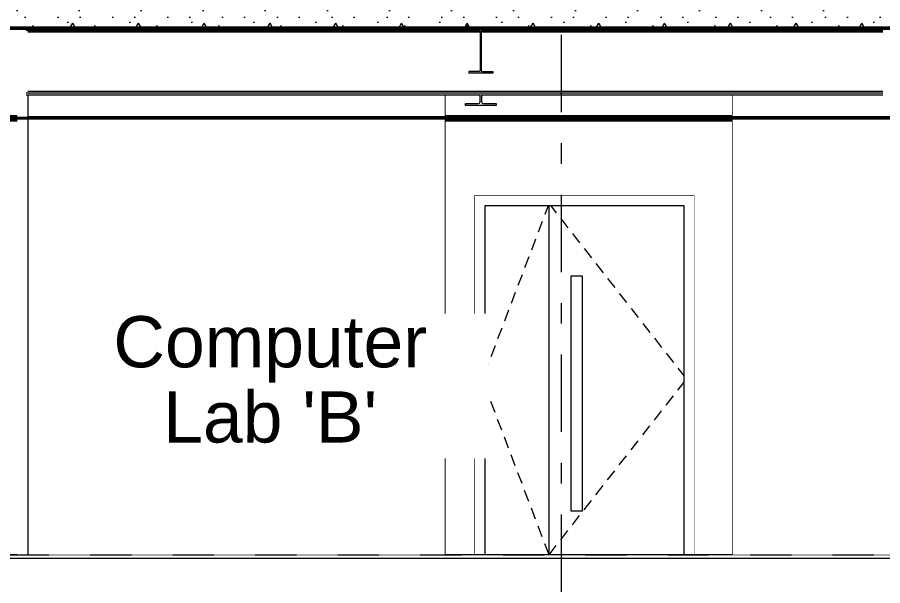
# Model space of a CAD drawing. Header units: millimetres. Extents: x -48147 to 1428745, y -495156 to 18123.
# Drawn here: x 1368652 to 1374573, y -482011 to -478124 of the extents above; entities that cross this region are included whole.
import ezdxf
from ezdxf.enums import TextEntityAlignment as Align

# ---------------------------------------------------------------- set-up
doc = ezdxf.new("R2010")
doc.units = ezdxf.units.MM
doc.header["$MEASUREMENT"] = 0
for name, pattern in [('Dashed', [2822.222233, 1411.111116, -1411.111116]), ('Double Dashed', [1093.611073, 529.166651, -211.666656, 141.111112, -211.666656]), ('Wipeout_Contour', [1000, 0, -1000])]:
    doc.linetypes.add(name, pattern=pattern)
for name, color, linetype, lineweight, true_color in [('0_Pen_No__105', 7, 'Continuous', 15, 0xa6a6a6), ('A-230-M_FLOOR.IFC Import_Pen_No__109', 7, 'Continuous', 15, 0xa6a6a6), ('A-230-M_FLOOR.IFC Import_Pen_No__29', 7, 'Continuous', 50, 0x2a2a2a), ('New_A-15-MG_Structural_Grid_Phase_2_Pen_No__222', 7, 'Continuous', 13, 0x65af33), ('New_A-20-M_Ceiling_Pen_No__107', 7, 'Continuous', 15, 0xa6a6a6), ('New_A-20-M_Ceiling_Pen_No__29', 7, 'Continuous', 50, 0x2a2a2a), ('New_ArchiCAD Doors_Pen_No__63', 7, 'Continuous', 20, 0x606060)]:
    doc.layers.add(name, color=color, linetype=linetype, lineweight=lineweight, true_color=true_color)
for name, color, linetype in [('A-230-M_FLOOR.IFC Import', 7, 'Continuous'), ('A-25-M_Wall_Int', 7, 'Continuous'), ('New_A-15-MG_Structural_Grid_Phase_2', 7, 'Continuous'), ('New_A-20-M_Ceiling', 7, 'Continuous'), ('New_A-20-M_Floor_Slab', 7, 'Continuous'), ('New_A-25-M_Wall_Int', 7, 'Continuous'), ('New_ArchiCAD Doors', 7, 'Continuous'), ('S-280-M_STRUCT_FRAME.IFC Import', 7, 'Continuous')]:
    doc.layers.add(name, color=color, linetype=linetype)
for name, color, linetype, lineweight in [('A-25-M_Wall_Int_Pen_No__87', 8, 'Continuous', 20), ('A-95-P_Text_1_50_GA_Pen_No__1', 7, 'Continuous', 13), ('New_A-20-M_Ceiling_Pen_No__89', 8, 'Continuous', 20), ('New_A-20-M_Floor_Slab_Pen_No__4', 7, 'Continuous', 20), ('New_A-25-M_Wall_Int_Pen_No__87', 8, 'Continuous', 20), ('S-280-M_STRUCT_FRAME.IFC Import_Pen_No__1', 7, 'Continuous', 13), ('S-280-M_STRUCT_FRAME.IFC Import_Pen_No__160', 5, 'Continuous', 200), ('S-280-M_STRUCT_FRAME.IFC Import_Pen_No__90', 8, 'Continuous', 20)]:
    doc.layers.add(name, color=color, linetype=linetype, lineweight=lineweight)
doc.styles.add('GENERATED_STYLE_2', font='')
doc.styles.get('GENERATED_STYLE_2').set_extended_font_data('Swis721 BT')

# ---------------------------------------------------------------- blocks, each defined once
blk = doc.blocks.new('Section Elem_6_2', base_point=(1341556.5, -489899))
at = {"color": 254, "linetype": 'Wipeout_Contour', "lineweight": 0, "ltscale": 5814268.103359726}
blk.add_wipeout([(1371777.4, -479414), (1371777.4, -481799), (1371850.4, -481799), (1371850.4, -479414)], dxfattribs=at).dxf.layer = 'New_ArchiCAD Doors'
at = {"color": 254, "linetype": 'Wipeout_Contour', "lineweight": 0, "ltscale": 5819693.12855}
blk.add_wipeout([(1373214.4, -481799), (1373287.4, -481799), (1373287.4, -479414), (1373214.4, -479414)], dxfattribs=at).dxf.layer = 'New_ArchiCAD Doors'
at = {"color": 254, "linetype": 'Wipeout_Contour', "lineweight": 0, "ltscale": 5816468.121618437}
blk.add_wipeout([(1372290.4, -481499), (1372440.4, -481499), (1372440.4, -479894), (1372290.4, -479894)], dxfattribs=at).dxf.layer = 'New_ArchiCAD Doors'
at = {"color": 254, "linetype": 'Wipeout_Contour', "lineweight": 0, "ltscale": 8723058.494321762}
blk.add_wipeout([(1373287.4, -479341), (1371777.4, -479341), (1371777.4, -479414), (1371850.4, -479414), (1373214.4, -479414), (1373287.4, -479414)], dxfattribs=at).dxf.layer = 'New_ArchiCAD Doors'
at = {"color": 254, "linetype": 'Wipeout_Contour', "lineweight": 0, "ltscale": 5818363.285491569}
blk.add_wipeout([(1372520.4, -479894), (1372520.4, -481499), (1373214.4, -481499), (1373214.4, -479894)], dxfattribs=at).dxf.layer = 'New_ArchiCAD Doors'
at = {"layer": 'New_ArchiCAD Doors_Pen_No__63', "linetype": 'Continuous'}
for p, q in [((1371777.4, -479414), (1371777.4, -479341)), ((1371777.4, -479341), (1373287.4, -479341)), ((1373287.4, -479341), (1373287.4, -479414)), ((1371777.4, -481799), (1371777.4, -479414)), ((1373287.4, -479414), (1373287.4, -481799)), ((1372771.2, -480012.1), (1372820.6, -480075.1)), ((1372851.4, -480114.4), (1372900.7, -480177.4)), ((1372931.5, -480216.8), (1372980.8, -480279.8)), ((1373011.7, -480319.2), (1373061, -480382.1)), ((1373091.8, -480421.5), (1373141.1, -480484.5)), ((1373172, -480523.9), (1373181, -480535.5)), ((1373181, -480535.5), (1373214.4, -480578)), ((1373181, -480661.4), (1373214.4, -480618.9)), ((1373172, -480673), (1373181, -480661.4)), ((1373091.8, -480775.4), (1373141.1, -480712.4)), ((1373011.7, -480877.7), (1373061, -480814.8)), ((1372931.5, -480980.1), (1372980.8, -480917.1)), ((1372851.4, -481082.5), (1372900.7, -481019.5)), ((1372771.2, -481184.8), (1372820.6, -481121.8)), ((1372691.1, -481287.2), (1372740.4, -481224.2)), ((1372610.9, -481389.5), (1372660.3, -481326.5))]:
    blk.add_line(p, q, dxfattribs=at)
at = {"color": 254, "linetype": 'Wipeout_Contour', "lineweight": 0, "ltscale": 8724473.083107738}
blk.add_wipeout([(1372290.4, -479414), (1372290.4, -479894), (1372440.4, -479894), (1372520.4, -479894), (1373214.4, -479894), (1373214.4, -479414)], dxfattribs=at).dxf.layer = 'New_ArchiCAD Doors'
at = {"color": 254, "linetype": 'Wipeout_Contour', "lineweight": 0, "ltscale": 8728170.564590506}
blk.add_wipeout([(1372290.4, -481799), (1373214.4, -481799), (1373214.4, -481499), (1372520.4, -481499), (1372440.4, -481499), (1372290.4, -481499)], dxfattribs=at).dxf.layer = 'New_ArchiCAD Doors'
at = {"layer": 'New_ArchiCAD Doors_Pen_No__63', "linetype": 'Continuous'}
for p, q in [((1373214.4, -481799), (1373214.4, -479414)), ((1372370.5, -479500.3), (1372419.8, -479563.3)), ((1372450.7, -479602.7), (1372500, -479665.7)), ((1372530.8, -479705), (1372580.1, -479768)), ((1372610.9, -479807.4), (1372660.3, -479870.4)), ((1372691.1, -479909.7), (1372740.4, -479972.7)), ((1372450.7, -481594.2), (1372500, -481531.3)), ((1372370.5, -481696.6), (1372419.8, -481633.6))]:
    blk.add_line(p, q, dxfattribs=at)
at = {"color": 254, "linetype": 'Wipeout_Contour', "lineweight": 0, "ltscale": 5815236.415028711}
blk.add_wipeout([(1371850.4, -481799), (1372290.4, -481799), (1372290.4, -479414), (1371850.4, -479414)], dxfattribs=at).dxf.layer = 'New_ArchiCAD Doors'
at = {"color": 254, "linetype": 'Wipeout_Contour', "lineweight": 0, "ltscale": 5816902.261421907}
blk.add_wipeout([(1372520.4, -481499), (1372520.4, -479894), (1372440.4, -479894), (1372440.4, -481499)], dxfattribs=at).dxf.layer = 'New_ArchiCAD Doors'
at = {"layer": 'New_ArchiCAD Doors_Pen_No__63', "linetype": 'Continuous'}
for p, q in [((1371850.4, -479414), (1371850.4, -481799)), ((1373214.4, -479414), (1371850.4, -479414)), ((1372284.3, -479414), (1372262, -479472.7)), ((1372290.4, -481799), (1372290.4, -479414)), ((1372302.9, -479414), (1372339.7, -479460.9)), ((1372244.2, -479519.5), (1372215.8, -479594.3)), ((1372198, -479641), (1372169.6, -479715.8)), ((1372151.9, -479762.5), (1372123.5, -479837.3)), ((1372105.7, -479884.1), (1372077.3, -479958.9)), ((1372440.4, -479894), (1372440.4, -481499)), ((1372520.4, -479894), (1372440.4, -479894)), ((1372520.4, -481499), (1372520.4, -479894)), ((1372059.6, -480005.6), (1372031.1, -480080.4)), ((1372013.4, -480127.1), (1371985, -480201.9)), ((1371967.2, -480248.6), (1371938.8, -480323.4)), ((1371921.1, -480370.2), (1371892.7, -480445)), ((1371874.9, -480491.7), (1371862.8, -480523.7)), ((1371862.8, -480523.7), (1371850.4, -480556.3)), ((1371862.8, -480673.2), (1371850.4, -480640.6)), ((1371874.9, -480705.2), (1371862.8, -480673.2)), ((1371921.1, -480826.7), (1371892.7, -480751.9)), ((1371967.2, -480948.3), (1371938.8, -480873.5)), ((1372013.4, -481069.8), (1371985, -480995)), ((1372059.6, -481191.3), (1372031.1, -481116.5)), ((1372105.7, -481312.8), (1372077.3, -481238.1)), ((1372151.9, -481434.4), (1372123.5, -481359.6)), ((1372530.8, -481491.9), (1372580.1, -481428.9)), ((1372198, -481555.9), (1372169.6, -481481.1)), ((1372440.4, -481499), (1372520.4, -481499)), ((1372244.2, -481677.4), (1372215.8, -481602.6)), ((1372290.4, -481799), (1372262, -481724.2)), ((1372290.4, -481799), (1372339.7, -481736))]:
    blk.add_line(p, q, dxfattribs=at)
blk = doc.blocks.new('Section Elem_7_2', base_point=(1341556.5, -489899))
at = {"color": 254, "linetype": 'Wipeout_Contour', "lineweight": 0, "ltscale": 11633637.70608727}
blk.add_wipeout([(1371577.4, -481799), (1371777.4, -481799), (1371777.4, -479341), (1373287.4, -479341), (1373287.4, -481799), (1373547.4, -481799), (1373547.4, -478824), (1371577.4, -478824)], dxfattribs=at).dxf.layer = 'New_A-25-M_Wall_Int'
at = {"color": 254, "linetype": 'Wipeout_Contour', "lineweight": 0, "ltscale": 23249985.08587737}
blk.add_wipeout([(1371818.6, -478653.6), (1371577.4, -478653.6), (1371577.4, -478799), (1373547.4, -478799), (1373547.4, -478653.6), (1371828.2, -478653.6), (1371828.2, -478701.4), (1371832, -478710.3), (1371840.9, -478714.1), (1371927.8, -478714.1), (1371927.8, -478727.3), (1371719, -478727.3), (1371719, -478714.1), (1371805.9, -478714.1), (1371814.9, -478710.3), (1371818.6, -478701.4)], dxfattribs=at).dxf.layer = 'New_A-25-M_Wall_Int'
at = {"layer": 'New_A-25-M_Wall_Int_Pen_No__87', "linetype": 'Continuous'}
for p, q in [((1371577.4, -478653.6), (1371577.4, -478799)), ((1373547.4, -478799), (1373547.4, -478653.6)), ((1371577.4, -478824), (1371577.4, -481799)), ((1373547.4, -481799), (1373547.4, -478824))]:
    blk.add_line(p, q, dxfattribs=at)
blk = doc.blocks.new('Section Elem_10_2', base_point=(1341556.5, -489899))
at = {"color": 254, "linetype": 'Wipeout_Contour', "lineweight": 0, "ltscale": 5809358.859622752}
blk.add_wipeout([(1374573.5, -481799), (1365606.2, -481799), (1365606.2, -481824), (1374573.5, -481824)], dxfattribs=at).dxf.layer = 'New_A-20-M_Floor_Slab'
at = {"color": 254, "linetype": 'Wipeout_Contour', "lineweight": 0, "ltscale": 5809557.960977143}
blk.add_wipeout([(1365606.2, -481824), (1365606.2, -482099), (1374573.5, -482099), (1374573.5, -481824)], dxfattribs=at).dxf.layer = 'New_A-20-M_Floor_Slab'
at = {"layer": 'New_A-20-M_Floor_Slab_Pen_No__4', "linetype": 'Continuous', "flags": 128}
for points in [[(1385570.8, -481799), (1374573.5, -481799), (1365606.2, -481799)], [(1385570.8, -481824), (1374573.5, -481824), (1365606.2, -481824)]]:
    blk.add_lwpolyline(points, dxfattribs=at)
blk = doc.blocks.new('Section Elem_202_2', base_point=(1341556.5, -489899))
at = {"color": 254, "linetype": 'Wipeout_Contour', "lineweight": 0, "ltscale": 5810364.460249744}
blk.add_wipeout([(1368724.4, -478804), (1374098.5, -478804), (1374098.5, -478799), (1368724.4, -478799)], dxfattribs=at).dxf.layer = 'New_A-20-M_Ceiling'
at = {"layer": 'New_A-20-M_Ceiling_Pen_No__107', "linetype": 'Continuous'}
blk.add_hatch(color=256, dxfattribs=at).paths.add_polyline_path([(1374573.5, -478799), (1374098.5, -478799), (1374098.5, -478824), (1374573.5, -478824)])
at = {"layer": 'New_A-20-M_Ceiling_Pen_No__29', "linetype": 'Continuous'}
blk.add_line((1374098.5, -478799), (1374098.5, -478804), dxfattribs=at)
at = {"layer": 'New_A-20-M_Ceiling_Pen_No__29', "linetype": 'Continuous', "flags": 128}
for points in [[(1375138.5, -478799), (1374573.5, -478799), (1374098.5, -478799)], [(1375138.5, -478824), (1374573.5, -478824), (1374098.5, -478824)]]:
    blk.add_lwpolyline(points, dxfattribs=at)
at = {"layer": 'New_A-20-M_Ceiling_Pen_No__89', "linetype": 'Continuous'}
blk.add_line((1368724.4, -478799), (1374098.5, -478799), dxfattribs=at)
blk = doc.blocks.new('Section Elem_326_2', base_point=(1341556.5, -489899))
at = {"layer": 'New_A-20-M_Ceiling_Pen_No__107', "linetype": 'Continuous'}
blk.add_hatch(color=256, dxfattribs=at).paths.add_polyline_path([(1367926.2, -478804), (1367926.2, -478824), (1374098.5, -478824), (1374098.5, -478804)])
at = {"layer": 'New_A-20-M_Ceiling_Pen_No__29', "linetype": 'Continuous'}
for p, q in [((1374098.5, -478804), (1367926.2, -478804)), ((1374098.5, -478824), (1367926.2, -478824))]:
    blk.add_line(p, q, dxfattribs=at)
blk = doc.blocks.new('Section Elem_340_2', base_point=(1341556.5, -489899))
at = {"color": 254, "linetype": 'Wipeout_Contour', "lineweight": 0, "ltscale": 5807601.49476217}
blk.add_wipeout([(1368724.4, -481799), (1371577.4, -481799), (1371577.4, -478824), (1368724.4, -478824)], dxfattribs=at).dxf.layer = 'A-25-M_Wall_Int'
at = {"color": 254, "linetype": 'Wipeout_Contour', "lineweight": 0, "ltscale": 5805504.230935417}
blk.add_wipeout([(1368724.4, -478653.6), (1368724.4, -478799), (1371577.4, -478799), (1371577.4, -478653.6)], dxfattribs=at).dxf.layer = 'A-25-M_Wall_Int'
blk = doc.blocks.new('Section Elem_341_2', base_point=(1341556.5, -489899))
at = {"color": 254, "linetype": 'Wipeout_Contour', "lineweight": 0, "ltscale": 14562172.99594219}
blk.add_wipeout([(1375223.5, -478743.5), (1375223.5, -478799), (1375713.2, -478799), (1375713.2, -478199), (1375279.4, -478199), (1375279.4, -478220.3), (1375223.5, -478220.3), (1375223.5, -478722.2), (1375279.4, -478722.2), (1375279.4, -478743.5)], dxfattribs=at).dxf.layer = 'A-25-M_Wall_Int'
at = {"color": 254, "linetype": 'Wipeout_Contour', "lineweight": 0, "ltscale": 8734908.859640302}
blk.add_wipeout([(1373547.4, -481799), (1374749.3, -481799), (1374749.3, -478839), (1375123.5, -478839), (1375123.5, -478824), (1373547.4, -478824)], dxfattribs=at).dxf.layer = 'A-25-M_Wall_Int'
at = {"color": 254, "linetype": 'Wipeout_Contour', "lineweight": 0, "ltscale": 18924042.67181065}
blk.add_wipeout([(1374573.5, -478653.6), (1373547.4, -478653.6), (1373547.4, -478799), (1375123.5, -478799), (1375123.5, -478779), (1375123.5, -478743.5), (1375067.5, -478743.5), (1375067.5, -478722.2), (1375123.5, -478722.2), (1375123.5, -478220.3), (1375067.5, -478220.3), (1375067.5, -478199), (1374573.5, -478199)], dxfattribs=at).dxf.layer = 'A-25-M_Wall_Int'
at = {"color": 254, "linetype": 'Wipeout_Contour', "lineweight": 0, "ltscale": 14567472.65132033}
blk.add_wipeout([(1375223.5, -478824), (1375223.5, -478839), (1375498.1, -478839), (1375498.1, -481799), (1375713.2, -481799), (1375713.2, -479199), (1375583.6, -479199), (1375583.6, -479174), (1375713.2, -479174), (1375713.2, -478824)], dxfattribs=at).dxf.layer = 'A-25-M_Wall_Int'
blk = doc.blocks.new('Section Elem_351_2', base_point=(1341556.5, -489899))
at = {"color": 254, "linetype": 'Wipeout_Contour', "lineweight": 0, "ltscale": 5799577.255253131}
blk.add_wipeout([(1368667.5, -478199), (1368652.2, -478199), (1368652.2, -478804), (1368667.5, -478804)], dxfattribs=at).dxf.layer = 'A-25-M_Wall_Int'
at = {"color": 254, "linetype": 'Wipeout_Contour', "lineweight": 0, "ltscale": 5801973.266341466}
blk.add_wipeout([(1368652.2, -481799), (1368667.5, -481799), (1368667.5, -478824), (1368652.2, -478824)], dxfattribs=at).dxf.layer = 'A-25-M_Wall_Int'
at = {"color": 254, "linetype": 'Wipeout_Contour', "lineweight": 0, "ltscale": 5802048.701786523}
blk.add_wipeout([(1368667.5, -481799), (1368692.2, -481799), (1368692.2, -478824), (1368667.5, -478824)], dxfattribs=at).dxf.layer = 'A-25-M_Wall_Int'
at = {"color": 254, "linetype": 'Wipeout_Contour', "lineweight": 0, "ltscale": 5799652.7218544}
blk.add_wipeout([(1368692.2, -478199), (1368667.5, -478199), (1368667.5, -478804), (1368692.2, -478804)], dxfattribs=at).dxf.layer = 'A-25-M_Wall_Int'
at = {"color": 254, "linetype": 'Wipeout_Contour', "lineweight": 0, "ltscale": 5802129.321596887}
blk.add_wipeout([(1368692.2, -481799), (1368710.2, -481799), (1368710.2, -478824), (1368692.2, -478824)], dxfattribs=at).dxf.layer = 'A-25-M_Wall_Int'
at = {"color": 254, "linetype": 'Wipeout_Contour', "lineweight": 0, "ltscale": 5799733.374961501}
blk.add_wipeout([(1368710.2, -478199), (1368692.2, -478199), (1368692.2, -478804), (1368710.2, -478804)], dxfattribs=at).dxf.layer = 'A-25-M_Wall_Int'
at = {"color": 254, "linetype": 'Wipeout_Contour', "lineweight": 0, "ltscale": 14499467.31780636}
blk.add_wipeout([(1368710.2, -478804), (1368721.1, -478804), (1368721.1, -478653.6), (1368711.9, -478653.6), (1368711.9, -478640.3), (1368721.1, -478640.3), (1368721.1, -478212.3), (1368711.9, -478212.3), (1368711.9, -478199), (1368710.2, -478199)], dxfattribs=at).dxf.layer = 'A-25-M_Wall_Int'
at = {"color": 254, "linetype": 'Wipeout_Contour', "lineweight": 0, "ltscale": 5802183.82160181}
blk.add_wipeout([(1368710.2, -481799), (1368721.1, -481799), (1368721.1, -478824), (1368710.2, -478824)], dxfattribs=at).dxf.layer = 'A-25-M_Wall_Int'
at = {"color": 254, "linetype": 'Wipeout_Contour', "lineweight": 0, "ltscale": 5800114.636970958}
blk.add_wipeout([(1368724.4, -478653.6), (1368721.1, -478653.6), (1368721.1, -478804), (1368724.4, -478804)], dxfattribs=at).dxf.layer = 'A-25-M_Wall_Int'
at = {"color": 254, "linetype": 'Wipeout_Contour', "lineweight": 0, "ltscale": 11599430.79773975}
blk.add_wipeout([(1368723.1, -478212.3), (1368721.1, -478212.3), (1368721.1, -478640.3), (1368723.1, -478640.3), (1368723.6, -478637.3), (1368723.9, -478630.1), (1368723.9, -478222.5), (1368723.6, -478215.2)], dxfattribs=at).dxf.layer = 'A-25-M_Wall_Int'
at = {"color": 254, "linetype": 'Wipeout_Contour', "lineweight": 0, "ltscale": 5802210.54567108}
blk.add_wipeout([(1368721.1, -481799), (1368724.4, -481799), (1368724.4, -478824), (1368721.1, -478824)], dxfattribs=at).dxf.layer = 'A-25-M_Wall_Int'
at = {"layer": 'A-25-M_Wall_Int_Pen_No__87', "linetype": 'Continuous'}
for p, q in [((1368724.4, -478653.6), (1368724.4, -478804)), ((1368724.4, -478824), (1368724.4, -481799))]:
    blk.add_line(p, q, dxfattribs=at)
blk = doc.blocks.new('Section Elem_407_2', base_point=(1341556.5, -489899))
at = {"color": 254, "linetype": 'Wipeout_Contour', "lineweight": 0, "ltscale": 8710652.575500976}
blk.add_wipeout([(1371740.6, -478199), (1368711.9, -478199), (1368711.9, -478212.3), (1371814.8, -478212.3), (1371811.2, -478210.8), (1371740.6, -478210.8)], dxfattribs=at).dxf.layer = 'S-280-M_STRUCT_FRAME.IFC Import'
at = {"color": 254, "linetype": 'Wipeout_Contour', "lineweight": 0, "ltscale": 5811034.343326956}
blk.add_wipeout([(1368711.9, -478653.6), (1374573.5, -478653.6), (1374573.5, -478640.3), (1368711.9, -478640.3)], dxfattribs=at).dxf.layer = 'S-280-M_STRUCT_FRAME.IFC Import'
at = {"color": 254, "linetype": 'Wipeout_Contour', "lineweight": 0, "ltscale": 8722076.408792604}
blk.add_wipeout([(1371832.1, -478212.3), (1374573.5, -478212.3), (1374573.5, -478199), (1371906.3, -478199), (1371906.3, -478210.8), (1371835.7, -478210.8)], dxfattribs=at).dxf.layer = 'S-280-M_STRUCT_FRAME.IFC Import'
at = {"color": 254, "linetype": 'Wipeout_Contour', "lineweight": 0, "ltscale": 7258058.110976615}
blk.add_wipeout([(1368723.1, -478212.3), (1368723.6, -478215.2), (1371818.3, -478215.2), (1371817.5, -478213.4), (1371814.8, -478212.3)], dxfattribs=at).dxf.layer = 'S-280-M_STRUCT_FRAME.IFC Import'
at = {"color": 254, "linetype": 'Wipeout_Contour', "lineweight": 0, "ltscale": 7269144.457654345}
blk.add_wipeout([(1371828.6, -478215.2), (1374573.5, -478215.2), (1374573.5, -478212.3), (1371832.1, -478212.3), (1371829.4, -478213.4)], dxfattribs=at).dxf.layer = 'S-280-M_STRUCT_FRAME.IFC Import'
at = {"color": 254, "linetype": 'Wipeout_Contour', "lineweight": 0, "ltscale": 7269145.872785455}
blk.add_wipeout([(1371826.8, -478219.7), (1371826.8, -478222.5), (1374573.5, -478222.5), (1374573.5, -478215.2), (1371828.6, -478215.2)], dxfattribs=at).dxf.layer = 'S-280-M_STRUCT_FRAME.IFC Import'
at = {"color": 254, "linetype": 'Wipeout_Contour', "lineweight": 0, "ltscale": 7258075.161734248}
blk.add_wipeout([(1371818.3, -478215.2), (1368723.6, -478215.2), (1368723.9, -478222.5), (1371820.1, -478222.5), (1371820.1, -478219.7)], dxfattribs=at).dxf.layer = 'S-280-M_STRUCT_FRAME.IFC Import'
at = {"color": 254, "linetype": 'Wipeout_Contour', "lineweight": 0, "ltscale": 23245129.15377358}
blk.add_wipeout([(1368723.9, -478630.1), (1374573.5, -478630.1), (1374573.5, -478222.5), (1371826.8, -478222.5), (1371826.8, -478484.9), (1371829.4, -478491.1), (1371835.7, -478493.8), (1371906.3, -478493.8), (1371906.3, -478505.6), (1371740.6, -478505.6), (1371740.6, -478493.8), (1371811.2, -478493.8), (1371817.5, -478491.1), (1371820.1, -478484.9), (1371820.1, -478222.5), (1368723.9, -478222.5)], dxfattribs=at).dxf.layer = 'S-280-M_STRUCT_FRAME.IFC Import'
at = {"layer": 'S-280-M_STRUCT_FRAME.IFC Import_Pen_No__90', "linetype": 'Continuous'}
for p, q in [((1368711.9, -478212.3), (1371814.8, -478212.3)), ((1368723.9, -478222.5), (1371820.1, -478222.5)), ((1371826.8, -478222.5), (1374573.5, -478222.5)), ((1371832.1, -478212.3), (1374573.5, -478212.3))]:
    blk.add_line(p, q, dxfattribs=at)
at = {"color": 254, "linetype": 'Wipeout_Contour', "lineweight": 0, "ltscale": 5811039.19904663}
blk.add_wipeout([(1368723.6, -478637.3), (1374573.5, -478637.3), (1374573.5, -478630.1), (1368723.9, -478630.1)], dxfattribs=at).dxf.layer = 'S-280-M_STRUCT_FRAME.IFC Import'
at = {"color": 254, "linetype": 'Wipeout_Contour', "lineweight": 0, "ltscale": 5811045.187646312}
blk.add_wipeout([(1368723.1, -478640.3), (1374573.5, -478640.3), (1374573.5, -478637.3), (1368723.6, -478637.3)], dxfattribs=at).dxf.layer = 'S-280-M_STRUCT_FRAME.IFC Import'
at = {"layer": 'S-280-M_STRUCT_FRAME.IFC Import_Pen_No__90', "linetype": 'Continuous'}
for p, q in [((1368711.9, -478640.3), (1374573.5, -478640.3)), ((1368711.9, -478653.6), (1374573.5, -478653.6)), ((1368723.9, -478630.1), (1374573.5, -478630.1))]:
    blk.add_line(p, q, dxfattribs=at)
blk = doc.blocks.new('Section Elem_411_2', base_point=(1341556.5, -489899))
at = {"color": 254, "linetype": 'Wipeout_Contour', "lineweight": 0, "ltscale": 17435371.08388517}
blk.add_wipeout([(1371805.9, -478714.1), (1371719, -478714.1), (1371719, -478727.3), (1371927.8, -478727.3), (1371927.8, -478714.1), (1371840.9, -478714.1), (1371832, -478710.3), (1371828.2, -478701.4), (1371828.2, -478653.6), (1371818.6, -478653.6), (1371818.6, -478701.4), (1371814.9, -478710.3)], dxfattribs=at).dxf.layer = 'S-280-M_STRUCT_FRAME.IFC Import'
at = {"layer": 'S-280-M_STRUCT_FRAME.IFC Import_Pen_No__90', "linetype": 'Continuous'}
for p, q in [((1371818.6, -478701.4), (1371818.6, -478653.6)), ((1371828.2, -478653.6), (1371828.2, -478701.4)), ((1371719, -478714.1), (1371805.9, -478714.1)), ((1371719, -478727.3), (1371719, -478714.1)), ((1371927.8, -478727.3), (1371719, -478727.3)), ((1371805.9, -478714.1), (1371814.9, -478710.3)), ((1371814.9, -478710.3), (1371818.6, -478701.4)), ((1371828.2, -478701.4), (1371832, -478710.3)), ((1371832, -478710.3), (1371840.9, -478714.1)), ((1371840.9, -478714.1), (1371927.8, -478714.1)), ((1371927.8, -478714.1), (1371927.8, -478727.3))]:
    blk.add_line(p, q, dxfattribs=at)
blk = doc.blocks.new('Section Elem_415_2', base_point=(1341556.5, -489899))
at = {"layer": 'S-280-M_STRUCT_FRAME.IFC Import_Pen_No__160', "linetype": 'Continuous', "lineweight": 0, "true_color": 0x00007f}
blk.add_hatch(color=176, dxfattribs=at).paths.add_polyline_path([(1371906.3, -478505.6), (1371906.3, -478493.8), (1371835.7, -478493.8), (1371829.4, -478491.1), (1371826.8, -478484.9), (1371826.8, -478219.7), (1371829.4, -478213.4), (1371835.7, -478210.8), (1371906.3, -478210.8), (1371906.3, -478199), (1371740.6, -478199), (1371740.6, -478210.8), (1371811.2, -478210.8), (1371817.5, -478213.4), (1371820.1, -478219.7), (1371820.1, -478484.9), (1371817.5, -478491.1), (1371811.2, -478493.8), (1371740.6, -478493.8), (1371740.6, -478505.6)])
at = {"layer": 'S-280-M_STRUCT_FRAME.IFC Import_Pen_No__1', "linetype": 'Continuous'}
for p, q in [((1371740.6, -478199), (1371740.6, -478210.8)), ((1371906.3, -478199), (1371906.3, -478210.8)), ((1371740.6, -478493.8), (1371740.6, -478505.6)), ((1371906.3, -478493.8), (1371906.3, -478505.6)), ((1371906.3, -478505.6), (1371740.6, -478505.6))]:
    blk.add_line(p, q, dxfattribs=at)
at = {"layer": 'S-280-M_STRUCT_FRAME.IFC Import_Pen_No__1', "linetype": 'Continuous', "flags": 128}
for points in [[(1371817.5, -478213.4), (1371811.2, -478210.8), (1371740.6, -478210.8)], [(1371817.5, -478213.4), (1371820.1, -478219.7), (1371820.1, -478484.9), (1371817.5, -478491.1)], [(1371829.4, -478213.4), (1371826.8, -478219.7), (1371826.8, -478484.9), (1371829.4, -478491.1)], [(1371906.3, -478210.8), (1371835.7, -478210.8), (1371829.4, -478213.4)], [(1371817.5, -478491.1), (1371811.2, -478493.8), (1371740.6, -478493.8)], [(1371829.4, -478491.1), (1371835.7, -478493.8), (1371906.3, -478493.8)]]:
    blk.add_lwpolyline(points, dxfattribs=at)
at = {"layer": 'S-280-M_STRUCT_FRAME.IFC Import_Pen_No__90', "linetype": 'Continuous'}
for p, q in [((1371835.7, -478210.8), (1371835.7, -478210.8)), ((1371835.7, -478493.8), (1371835.7, -478493.8))]:
    blk.add_line(p, q, dxfattribs=at)
blk = doc.blocks.new('Section Elem_601_2', base_point=(1341556.5, -489899))
at = {"color": 254, "linetype": 'Wipeout_Contour', "lineweight": 0, "ltscale": 5804483.30985903}
blk.add_wipeout([(1374573.5, -478049), (1365606.8, -478049), (1365606.8, -478199), (1374573.5, -478199)], dxfattribs=at).dxf.layer = 'A-230-M_FLOOR.IFC Import'
at = {"layer": 'A-230-M_FLOOR.IFC Import_Pen_No__109', "linetype": 'Continuous'}
h = blk.add_hatch(dxfattribs=at)
h.set_pattern_fill('Lightweight_Concrete_0002', color=256, style=0, pattern_type=2)
h.set_pattern_definition([(0, (1341556.5, -489898.95), (0, 779.423), [48.75, -401.25]), (0, (1341781.5, -489509.24), (0, 779.423), [48.75, -401.25]), (60, (1341556.5, -489898.95), (-675, 389.711), [48.75, -401.25]), (60, (1342006.5, -489898.95), (-675, 389.711), [48.75, -401.25]), (120, (1341605.3, -489898.95), (675, 389.711), [48.75, -401.25]), (120, (1342055.3, -489898.95), (675, 389.711), [48.75, -401.25]), (0, (1341556.51, -489823.95), (0, 150), [0, -150, 0, -225]), (45, (1341631.51, -489823.95), (-106.066, 106.066), [0, -112.5, 0, -187.5])])
h.paths.add_polyline_path([(1374573.5, -478049), (1365606.8, -478049), (1365606.8, -478199), (1374573.5, -478199)])
at = {"layer": 'A-230-M_FLOOR.IFC Import_Pen_No__29', "linetype": 'Continuous'}
for p, q in [((1371740.6, -478199), (1368556.3, -478199)), ((1371906.3, -478199), (1371740.6, -478199))]:
    blk.add_line(p, q, dxfattribs=at)
at = {"layer": 'A-230-M_FLOOR.IFC Import_Pen_No__29', "linetype": 'Continuous', "flags": 128}
blk.add_lwpolyline([(1375067.5, -478199), (1374573.5, -478199), (1371906.3, -478199)], dxfattribs=at)
blk = doc.blocks.new('Standard grid marker[2]_2', base_point=(1372373.5, -468494.3))
at = {"layer": 'New_A-15-MG_Structural_Grid_Phase_2_Pen_No__222', "linetype": 'Double Dashed'}
blk.add_line((1372373.5, -469494.3), (1372373.5, -492899), dxfattribs=at)
at = {"layer": 'New_A-15-MG_Structural_Grid_Phase_2_Pen_No__222', "style": 'GENERATED_STYLE_2'}
for tag, p in [('AC_MarkerText_1_0', (1372373.5, -467955.6)), ('AC_MarkerText_1_1', (1372373.5, -494360.3))]:
    blk.add_attdef(tag, text='', height=350, rotation=360, dxfattribs=at).set_placement(p, align=Align.MIDDLE_CENTER)
blk = doc.blocks.new('S-27 Building Section_STORY_MARKER', base_point=(1341556.5, -489899))
at = {"layer": '0_Pen_No__105', "linetype": 'Dashed', "ltscale": 0.2}
blk.add_line((1357862.3, -481799), (1422610.8, -481799), dxfattribs=at)

msp = doc.modelspace()

# ---------------------------------------------------------------- block references
at = {"layer": 'New_ArchiCAD Doors'}
msp.add_blockref('Section Elem_6_2', (1341556.5, -489899), dxfattribs=at)

# ---------------------------------------------------------------- next in the draw order: block references
at = {"layer": 'New_A-25-M_Wall_Int'}
msp.add_blockref('Section Elem_7_2', (1341556.5, -489899), dxfattribs=at)

# ---------------------------------------------------------------- next in the draw order: block references
at = {"layer": 'New_A-20-M_Ceiling'}
msp.add_blockref('Section Elem_202_2', (1341556.5, -489899), dxfattribs=at)
at = {"layer": 'New_A-20-M_Floor_Slab'}
msp.add_blockref('Section Elem_10_2', (1341556.5, -489899), dxfattribs=at)

# ---------------------------------------------------------------- next in the draw order: block references
at = {"layer": 'New_A-20-M_Ceiling'}
msp.add_blockref('Section Elem_326_2', (1341556.5, -489899), dxfattribs=at)

# ---------------------------------------------------------------- next in the draw order: block references
at = {"layer": 'A-25-M_Wall_Int'}
for name in ['Section Elem_341_2', 'Section Elem_340_2']:
    msp.add_blockref(name, (1341556.5, -489899), dxfattribs=at)

# ---------------------------------------------------------------- next in the draw order: block references
msp.add_blockref('Section Elem_351_2', (1341556.5, -489899), dxfattribs=at)

# ---------------------------------------------------------------- next in the draw order: block references
at = {"layer": 'S-280-M_STRUCT_FRAME.IFC Import'}
msp.add_blockref('Section Elem_407_2', (1341556.5, -489899), dxfattribs=at)

# ---------------------------------------------------------------- next in the draw order: block references
for name in ['Section Elem_415_2', 'Section Elem_411_2']:
    msp.add_blockref(name, (1341556.5, -489899), dxfattribs=at)

# ---------------------------------------------------------------- next in the draw order: block references
at = {"layer": 'A-230-M_FLOOR.IFC Import'}
msp.add_blockref('Section Elem_601_2', (1341556.5, -489899), dxfattribs=at)

# ---------------------------------------------------------------- next in the draw order: block references
at = {"layer": 'New_A-15-MG_Structural_Grid_Phase_2', "color": 8, "linetype": 'Continuous', "lineweight": 15}
msp.add_blockref('Standard grid marker[2]_2', (1372373.5, -468494.3), dxfattribs=at)

# ---------------------------------------------------------------- next in the draw order: wipeouts: each hides what was drawn before it
at = {"linetype": 'Wipeout_Contour', "ltscale": 5808915.505187953}
msp.add_wipeout([(1368887.6, -480149.6), (1371877.9, -480149.6), (1371877.9, -481139.9), (1368887.6, -481139.9)], dxfattribs=at).dxf.layer = 'A-95-P_Text_1_50_GA_Pen_No__1'

# ---------------------------------------------------------------- next in the draw order: texts
at = {"layer": 'A-95-P_Text_1_50_GA_Pen_No__1', "linetype": 'Continuous', "insert": (1370382.7, -480167.5), "char_height": 350, "width": 2988.38, "attachment_point": 2, "line_spacing_factor": 0.88145, "style": 'GENERATED_STYLE_2'}
msp.add_mtext("\\A1;{\\fSwis721 BT|b0|i0|c0|p34;Computer Lab 'B'}", dxfattribs=at)

# ---------------------------------------------------------------- next in the draw order: block references
at = {"linetype": 'Continuous', "lineweight": 0}
msp.add_blockref('S-27 Building Section_STORY_MARKER', (1341556.5, -489899), dxfattribs=at)

doc.saveas('drawing.dxf')
